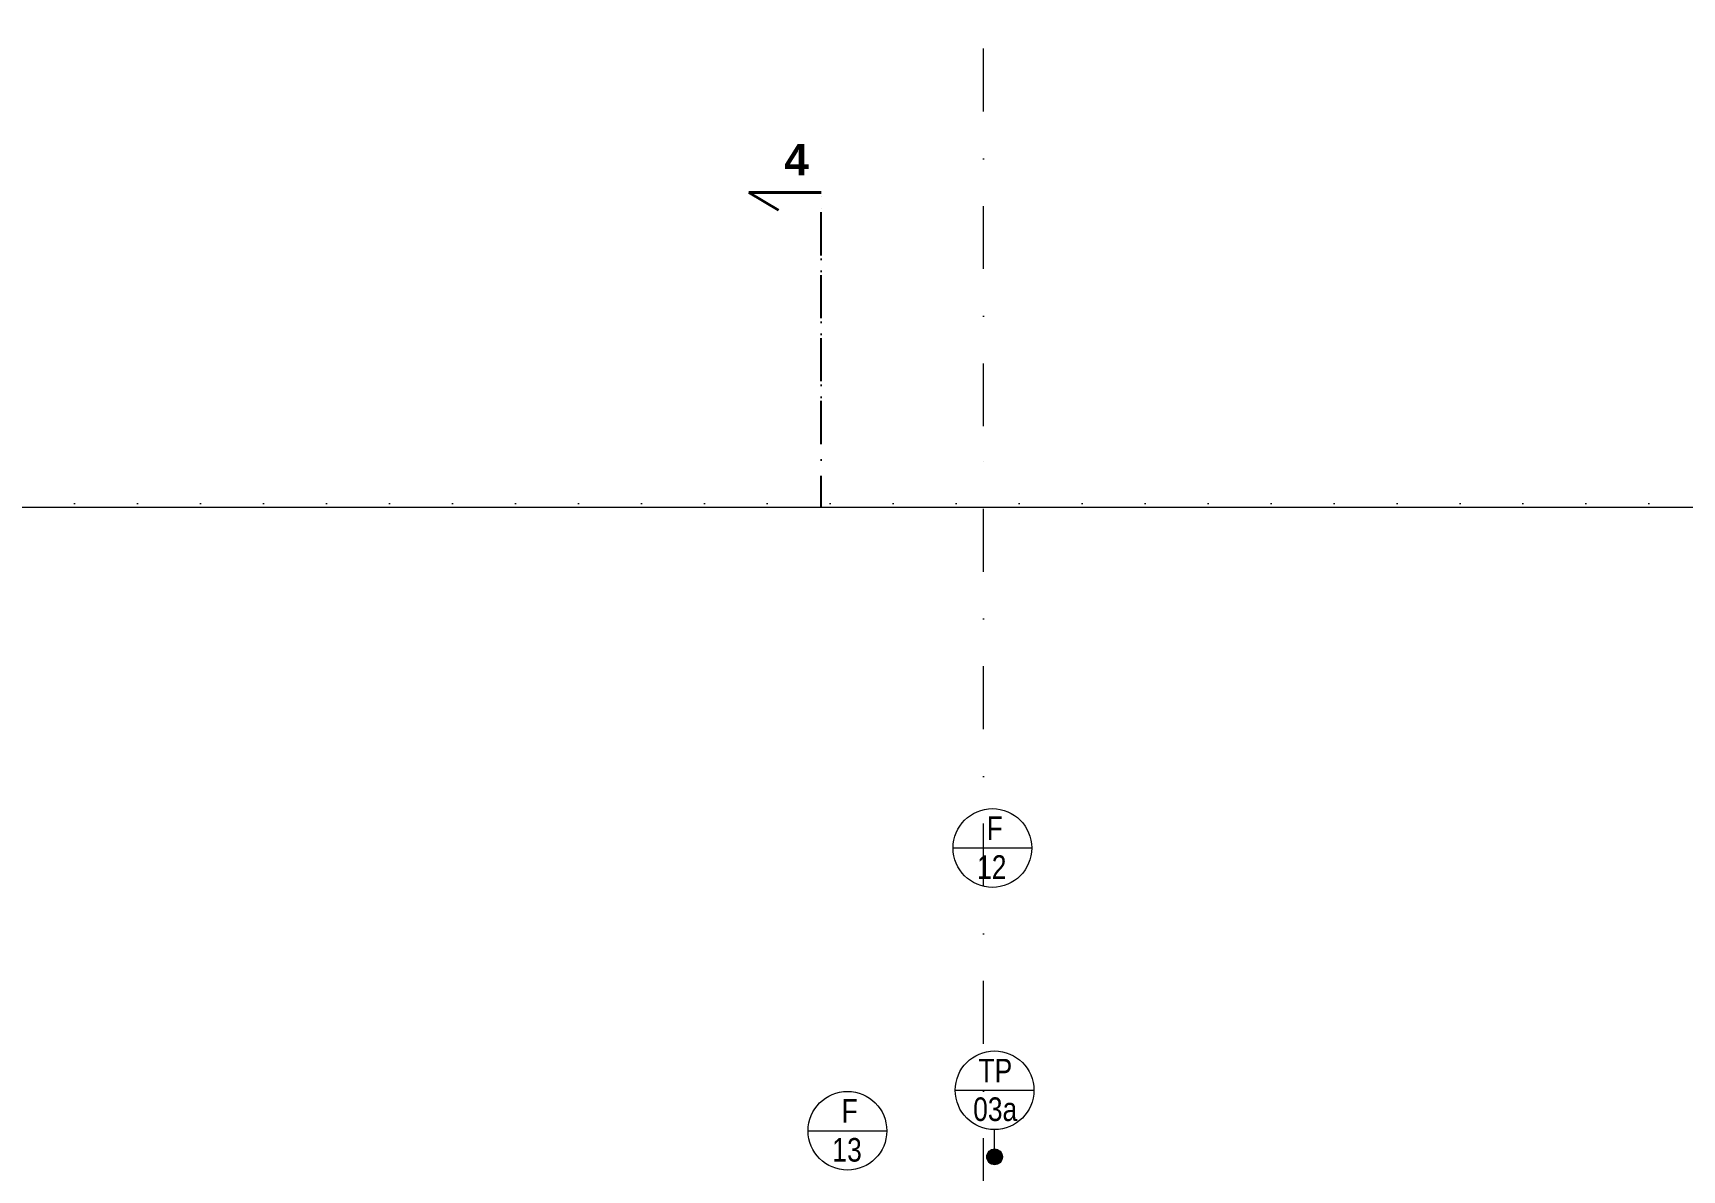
# Model space of a CAD drawing. Header units: millimetres. Extents: x -9129 to 220959, y -4760 to 72638.
# Drawn here: x 2209 to 12687, y 10639 to 17866 of the extents above; entities that cross this region are included whole.
import ezdxf

# ---------------------------------------------------------------- set-up
doc = ezdxf.new("R2010")
doc.units = ezdxf.units.MM
for name, pattern in [('HA_DashDot_10mm-S3mm', [1000, 400, -300, 0, -300]), ('HA_DashDot_4mm-S1mm', [400, 200, -100, 0, -100]), ('HA_Dot-S4mm', [400, 0, -400])]:
    doc.linetypes.add(name, pattern=pattern)
for name, color, linetype, lineweight in [('A-DETL-____-THIN', 9, 'Continuous', 9), ('A-DETL-____-WIDE', 9, 'Continuous', 40), ('A-FLOR-____-OVHD', 9, 'HA_DashDot_4mm-S1mm', 25), ('A-FLOR-LEVL-OTLN', 9, 'Continuous', 9), ('A-GENM-____-IDEN', 9, 'Continuous', 9), ('A-ROOF-____-OTLN', 9, 'Continuous', 9), ('G-____-____-TEXT', 9, 'Continuous', 5), ('S-GRID-____-OTLN', 9, 'Continuous', 5)]:
    doc.layers.add(name, color=color, linetype=linetype, lineweight=lineweight)
doc.styles.add('Arial_2', font='arial.ttf', dxfattribs={"width": 0.8, "height": 150})
doc.styles.add('Arial_B', font='arialbd.ttf', dxfattribs={"height": 200})

# ---------------------------------------------------------------- blocks, each defined once
blk = doc.blocks.new('185-01_OBJEKT D_Central_rvt-1-D_pohled jižní_DPS pohled')
at = {"layer": 'A-ROOF-____-OTLN', "color": 7}
blk.add_line((-5756, 14852), (22239, 14852), dxfattribs=at)
blk = doc.blocks.new('HA_TAG_GM_Products - Generic-588599-D_pohled jižní_DPS pohled')
at = {"layer": 'A-GENM-____-IDEN'}
blk.add_line((8069, 11146), (8569, 11146), dxfattribs=at)
blk.add_circle((8319, 11146), 250, dxfattribs=at)

msp = doc.modelspace()

# ---------------------------------------------------------------- hatches: boundary and pattern name
at = {"layer": 'A-GENM-____-IDEN'}
h = msp.add_hatch(color=256, dxfattribs=at)
edge = h.paths.add_edge_path()
edge.add_arc((8319, 10723), 50, 0, 360)

# ---------------------------------------------------------------- linework, layer by layer
at = {"layer": 'A-DETL-____-THIN'}
for p, q in [((8055, 12686), (8555, 12686)), ((7134, 10889), (7634, 10889))]:
    msp.add_line(p, q, dxfattribs=at)
for centre in [(8305, 12686), (7384, 10889)]:
    msp.add_circle(centre, 250, dxfattribs=at)
at = {"layer": 'A-DETL-____-WIDE'}
for p, q in [((7218, 16852), (6758, 16852)), ((6758, 16852), (6947, 16739))]:
    msp.add_line(p, q, dxfattribs=at)
at = {"layer": 'A-FLOR-____-OVHD'}
for p in [(7218, 15327), (7218, 14852)]:
    msp.add_line(p, (7218, 16852), dxfattribs=at)
at = {"layer": 'A-FLOR-LEVL-OTLN', "linetype": 'HA_Dot-S4mm', "lineweight": 5}
msp.add_line((-9129, 14875), (26278, 14875), dxfattribs=at)
at = {"layer": 'A-GENM-____-IDEN'}
msp.add_line((8319, 10723), (8319, 10896), dxfattribs=at)
msp.add_circle((8319, 10723), 50, dxfattribs=at)
at = {"layer": 'S-GRID-____-OTLN', "linetype": 'HA_DashDot_10mm-S3mm', "lineweight": 9}
for p, q in [((8249, 15366), (8249, 17866)), ((8249, -1560), (8249, 15366))]:
    msp.add_line(p, q, dxfattribs=at)

# ---------------------------------------------------------------- block references
at = {"lineweight": 5}
msp.add_blockref('185-01_OBJEKT D_Central_rvt-1-D_pohled jižní_DPS pohled', (0, 0), dxfattribs=at)
at = {"layer": 'A-GENM-____-IDEN'}
msp.add_blockref('HA_TAG_GM_Products - Generic-588599-D_pohled jižní_DPS pohled', (0, 0), dxfattribs=at)

# ---------------------------------------------------------------- texts
at = {"layer": 'A-GENM-____-IDEN', "lineweight": 5, "char_height": 150, "attachment_point": 1, "style": 'Arial_2'}
for s, insert, width in [('TP', (8217, 11346), 256.54), ('03a', (8183, 11101), 339.92)]:
    msp.add_mtext(s, dxfattribs=dict(at, insert=insert, width=width))
at = {"layer": 'G-____-____-TEXT', "color": 7, "lineweight": 9, "attachment_point": 1}
for s, insert, char_height, width, style in [('\\fArial|b1|i0|c0|p34|;4', (6983, 17161), 200, 192.41, 'Arial_B'), ('F', (8269, 12887), 150, 128.27, 'Arial_2'), ('12', (8208, 12640), 150, 230.89, 'Arial_2'), ('F', (7347, 11090), 150, 128.27, 'Arial_2'), ('1', (7287, 10843), 150, 115.44, 'Arial_2'), ('3', (7382, 10843), 150, 115.44, 'Arial_2')]:
    msp.add_mtext(s, dxfattribs=dict(at, insert=insert, char_height=char_height, width=width, style=style))

doc.saveas('drawing.dxf')
